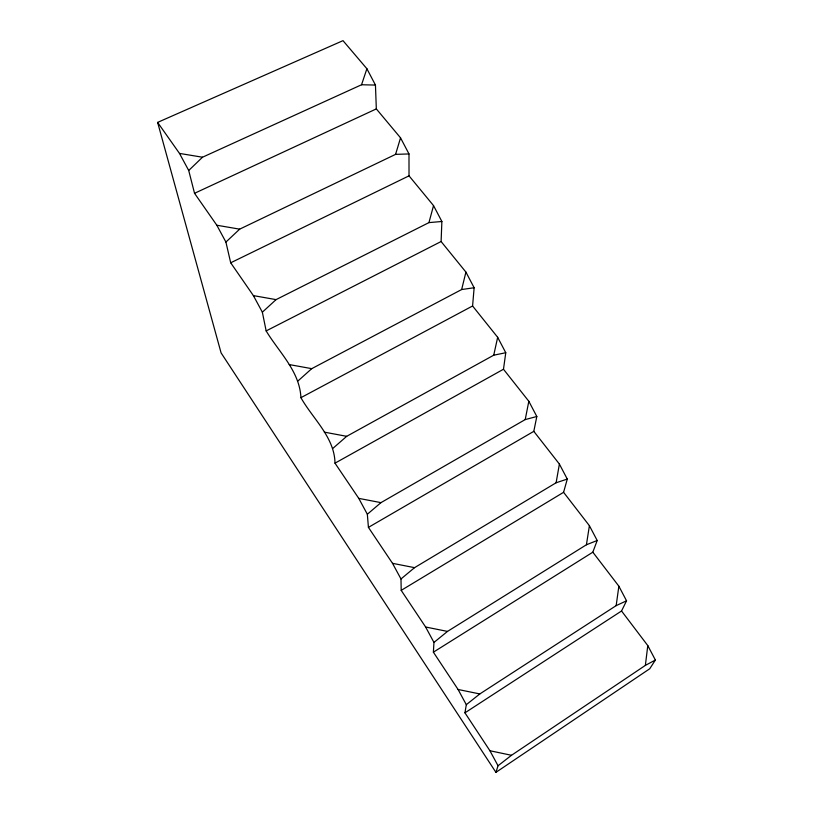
<?xml version="1.0" encoding="UTF-8"?>
<svg xmlns="http://www.w3.org/2000/svg" width="813" height="813" viewBox="0 0 813 813"><rect width="100%" height="100%" fill="white"/><g stroke="black" fill="none" stroke-linecap="round" stroke-linejoin="round"><path stroke-width="1.22" d="M441.103 241.532L441.876 221.492L433.542 205.618L409.02 175.842L408.99 153.942L400.545 137.854L376.328 108.901L375.454 85.07L366.897 68.739L342.995 40.65L157.62 122.397L221.085 352.883L495.93 772.35L649.75 668.753L655.38 660.024L647.788 645.593L621.539 610.99L626.549 600.807L618.866 586.193L592.829 552.19L597.189 540.503L589.405 525.696L563.582 492.312L567.281 479.081L559.395 464.071L533.806 431.347L536.814 416.5L528.826 401.276L503.481 369.244L505.767 352.73L497.668 337.304L472.587 305.983L474.131 287.741L465.92 272.091L441.103 241.532L266.156 330.911C279.001 352.253 299.753 371.328 300.912 397.679C312.863 418.878 334.58 437.252 334.997 463.166L358.767 498.379L367.344 514.253L368.421 527.383L392.516 563.328L400.982 578.968L401.205 590.37L425.616 627.006L433.959 642.433L433.38 652.178L458.075 689.475L466.306 704.688L464.945 712.828L489.924 750.745L498.034 765.755L495.93 772.35M498.034 765.755L511.499 755.287L645.37 665.39L647.788 645.593M466.306 704.688L479.812 693.946L616.163 605.634L618.866 586.193M433.959 642.433L447.496 631.416L586.417 544.771L589.405 525.696M400.982 578.968L414.559 567.657L556.102 482.77L559.395 464.071M367.344 514.253L380.962 502.637L525.218 419.579L528.826 401.276M333.045 448.248L346.694 436.317L493.735 355.19L497.668 337.304M298.056 380.901L311.735 368.655L461.652 289.54L465.92 272.091M266.156 330.911L262.355 312.192L276.064 299.621L428.939 222.61L433.542 205.618M262.355 312.192L253.392 295.617L230.699 262.792L225.912 242.071L239.662 229.154L395.575 154.368L400.545 137.854M225.912 242.071L216.827 225.242L194.531 193.301L188.718 170.496L202.498 157.224L361.551 84.755L366.897 68.739M464.945 712.828L621.539 610.99M433.38 652.178L592.829 552.19M401.205 590.37L563.582 492.312M368.421 527.383L533.806 431.347M334.997 463.166L503.481 369.244M645.37 665.39L655.38 660.024M300.912 397.679L472.587 305.983M230.699 262.792L409.02 175.842M194.531 193.301L376.328 108.901M616.163 605.634L626.549 600.807M586.417 544.771L597.189 540.503M556.102 482.77L567.281 479.081M525.218 419.579L536.814 416.5M493.735 355.19L505.767 352.73M461.652 289.54L474.131 287.741M428.939 222.61L441.876 221.492M395.575 154.368L408.99 153.942M361.551 84.755L375.454 85.07M157.62 122.397L179.49 153.413L202.498 157.224M216.827 225.242L239.662 229.154M253.392 295.617L276.064 299.621M289.225 364.57L311.735 368.655M324.346 432.14L346.694 436.317M358.767 498.379L380.962 502.637M392.516 563.328L414.559 567.657M425.616 627.006L447.496 631.416M458.075 689.475L479.812 693.946M489.924 750.745L511.499 755.287M179.49 153.413L188.718 170.496"/></g></svg>
